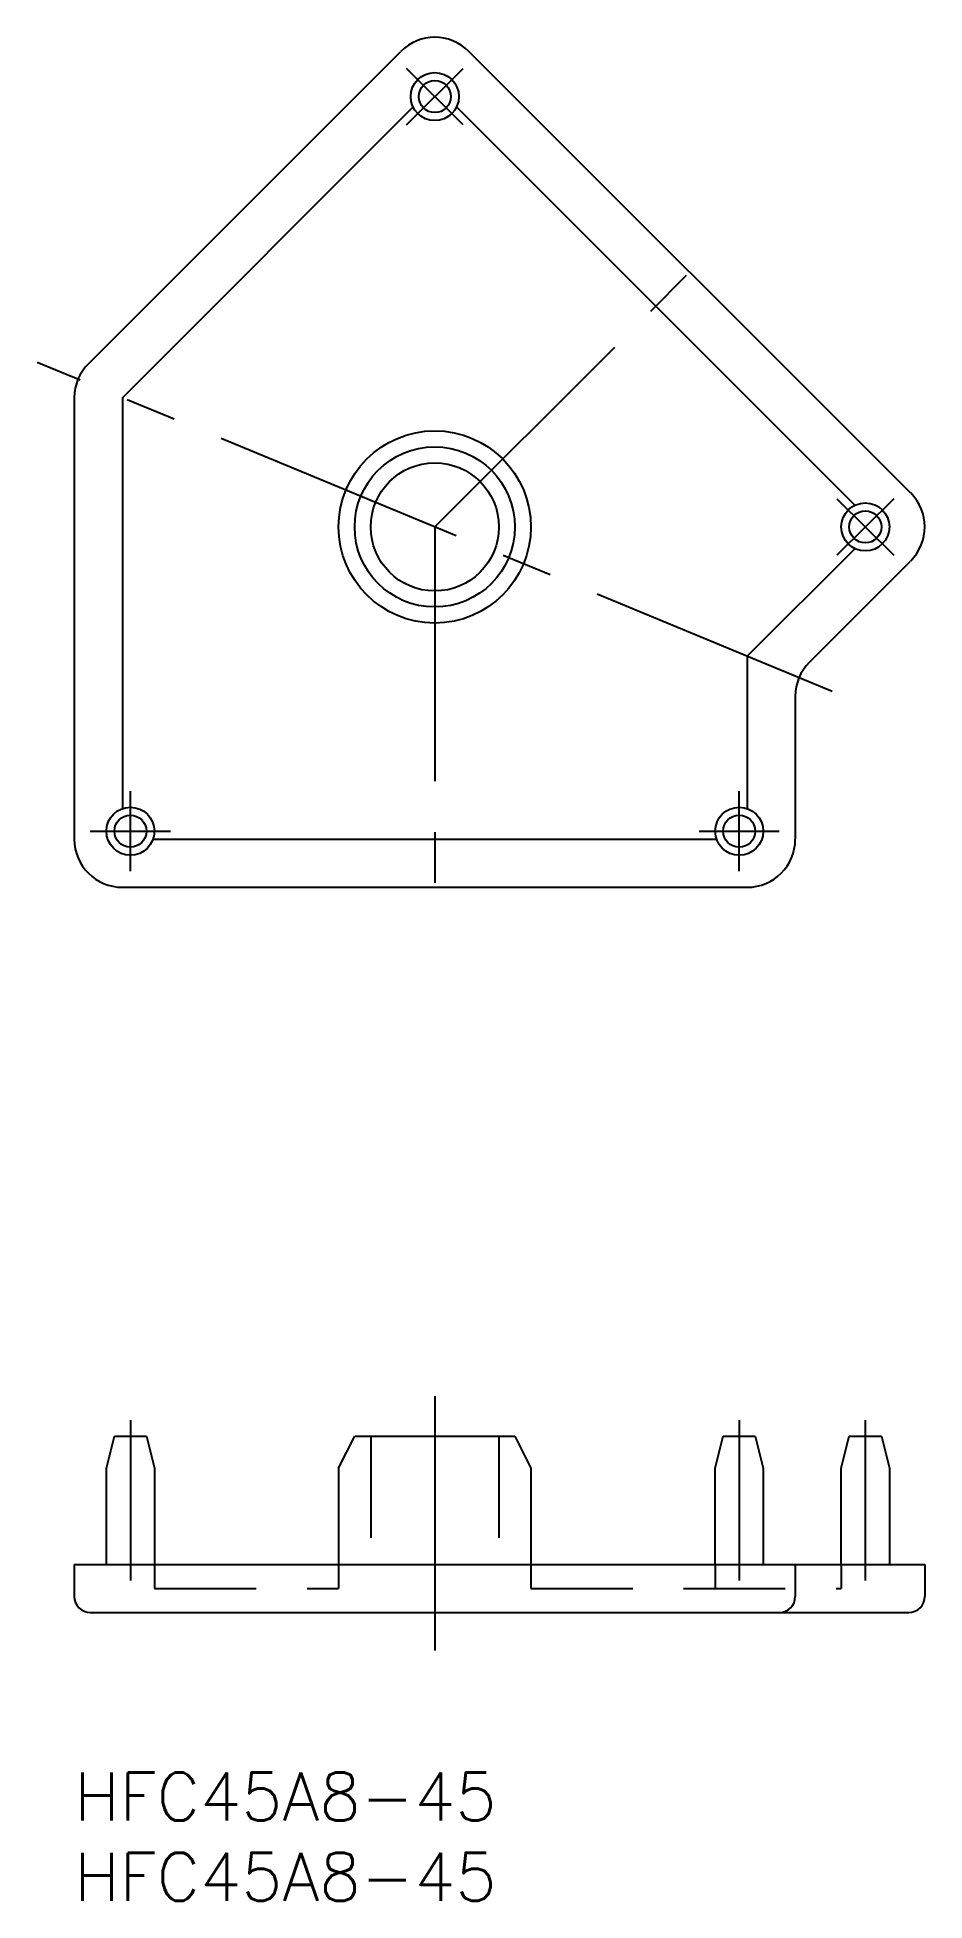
# Model space of a CAD drawing. Extents: x -2 to 53, y -8 to 108.
import ezdxf

# ---------------------------------------------------------------- set-up
doc = ezdxf.new("R2010")
doc.units = 0
doc.header["$LTSCALE"] = 0.5
doc.linetypes.add('CENTER', pattern=[50.8, 31.75, -6.35, 6.35, -6.35])
doc.linetypes.add('DASHED', pattern=[19.05, 12.7, -6.35])
for name, color, linetype in [('MSM_CENTER', 1, 'CENTER'), ('MSM_CONTINUOUS', 7, 'CONTINUOUS'), ('MSM_DASHED', 4, 'DASHED'), ('MSM_PART_NUMBER', 7, 'CONTINUOUS')]:
    doc.layers.add(name, color=color, linetype=linetype)
doc.styles.get("Standard").update_dxf_attribs({"font": 'txt.shx', "height": 3, "bigfont": 'bigfont.shx'})

# ---------------------------------------------------------------- blocks, each defined once
blk = doc.blocks.new('*U2')
at = {"layer": 'MSM_PART_NUMBER'}
blk.add_text('HFC45A8-45', height=3, dxfattribs=at).set_placement((0, -3))
blk = doc.blocks.new('*U3')
at = {"layer": 'MSM_PART_NUMBER'}
blk.add_text('HFC45A8-45', height=3, dxfattribs=at).set_placement((0, -8))

msp = doc.modelspace()

# ---------------------------------------------------------------- linework, layer by layer
at = {"layer": 'MSM_CENTER'}
for p, q in [((20.73, 102.88), (24.27, 106.41)), ((24.27, 102.88), (20.73, 106.41)), ((22.5, 77.78), (40.18, 95.45)), ((47.31, 67.5), (-2.31, 88.05)), ((51.14, 79.54), (47.6, 76.01)), ((47.6, 79.54), (51.14, 76.01)), ((22.5, 77.78), (22.5, 52.78)), ((3.5, 56.28), (3.5, 61.28)), ((41.5, 56.28), (41.5, 61.28)), ((1, 58.78), (6, 58.78)), ((39, 58.78), (44, 58.78)), ((22.5, 23.5), (22.5, 7.5)), ((3.5, 22), (3.5, 12)), ((41.5, 22), (41.5, 12)), ((49.37, 22), (49.37, 12))]:
    msp.add_line(p, q, dxfattribs=at)
at = {"layer": 'MSM_CONTINUOUS'}
for p, q in [((0.88, 87.97), (20.38, 107.47)), ((52.2, 79.9), (24.62, 107.47)), ((3, 85.85), (21.15, 104)), ((48.72, 79.13), (23.85, 104)), ((0, 85.85), (0, 58.28)), ((3, 85.85), (3, 60.19)), ((42, 69.7), (48.72, 76.42)), ((45.88, 69.33), (52.2, 75.65)), ((42, 69.7), (42, 60.19)), ((45, 67.21), (45, 58.28)), ((4.91, 58.28), (40.09, 58.28)), ((3, 55.28), (42, 55.28)), ((2, 19), (2.5, 21)), ((2.5, 21), (4.5, 21)), ((4.5, 21), (5, 19)), ((16.5, 19), (17.5, 21)), ((17.5, 21), (27.5, 21)), ((27.5, 21), (28.5, 19)), ((40, 19), (40.5, 21)), ((40.5, 21), (42.5, 21)), ((42.5, 21), (43, 19)), ((47.87, 19), (48.37, 21)), ((48.37, 21), (50.37, 21)), ((50.37, 21), (50.87, 19)), ((2, 13), (2, 19)), ((5, 19), (5, 13)), ((16.5, 19), (16.5, 13)), ((28.5, 19), (28.5, 13)), ((40, 13), (40, 19)), ((43, 19), (43, 13)), ((47.87, 13), (47.87, 19)), ((50.87, 19), (50.87, 13)), ((0, 13), (0, 11)), ((0, 13), (53.08, 13)), ((45, 13), (45, 11)), ((53.08, 13), (53.08, 11)), ((1, 10), (52.08, 10))]:
    msp.add_line(p, q, dxfattribs=at)
for centre, radius in [((22.5, 104.65), 1.5), ((22.5, 104.65), 1), ((22.5, 77.78), 6), ((22.5, 77.78), 5), ((22.5, 77.78), 4), ((49.37, 77.78), 1.5), ((49.37, 77.78), 1), ((3.5, 58.78), 1.5), ((3.5, 58.78), 1), ((41.5, 58.78), 1.5), ((41.5, 58.78), 1)]:
    msp.add_circle(centre, radius, dxfattribs=at)
for centre, radius, start, end in [((22.5, 105.35), 3, 45, 135), ((3, 85.85), 3, 135, 180), ((50.08, 77.78), 3, 315, 45), ((48, 67.21), 3, 135, 180), ((3, 58.28), 3, 180, 270), ((42, 58.28), 3, 270, 0), ((1, 11), 1, 180, 270), ((44, 11), 1, 270, 0), ((52.08, 11), 1, 270, 0)]:
    msp.add_arc(centre, radius, start, end, dxfattribs=at)
at = {"layer": 'MSM_DASHED'}
for p, q in [((18.5, 21), (18.5, 13)), ((26.5, 21), (26.5, 13)), ((5, 13), (5, 11.5)), ((16.5, 13), (16.5, 11.5)), ((28.5, 13), (28.5, 11.5)), ((40, 13), (40, 11.5)), ((47.87, 13), (47.87, 11.5)), ((5, 11.5), (16.5, 11.5)), ((28.5, 11.5), (47.87, 11.5))]:
    msp.add_line(p, q, dxfattribs=at)

# ---------------------------------------------------------------- block references
at = {"layer": 'MSM_CONTINUOUS'}
for name in ['*U2', '*U3']:
    msp.add_blockref(name, (0, 0), dxfattribs=at)

doc.saveas('drawing.dxf')
